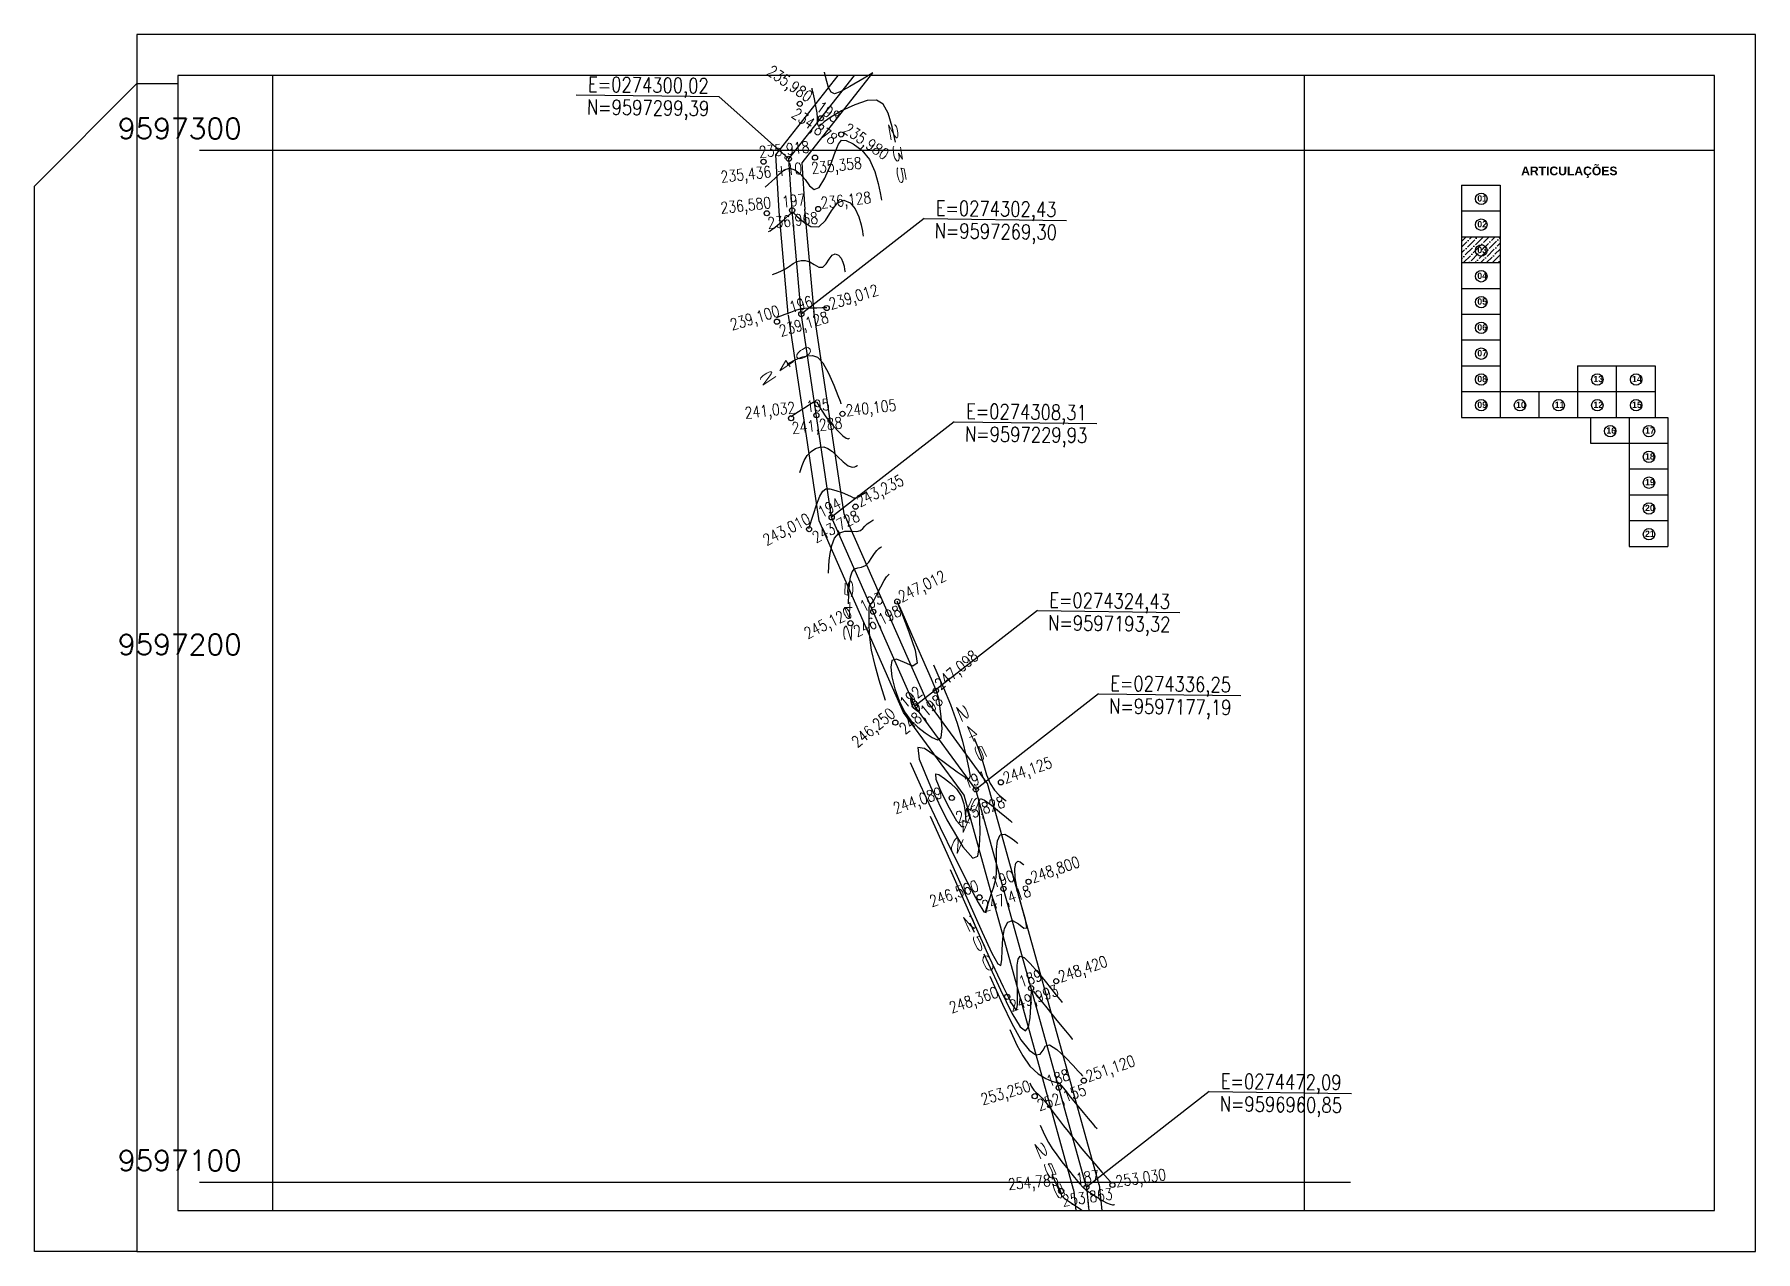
# Model space of a CAD drawing. Header units: millimetres. Extents: x 276147 to 291056, y 9594849 to 9609891.
# Drawn here: x 276149.6 to 276483.2, y 9609114.5 to 9609350.4 of the extents above; entities that cross this region are included whole.
import ezdxf
from ezdxf.enums import TextEntityAlignment as Align

# ---------------------------------------------------------------- set-up
doc = ezdxf.new("R2010")
doc.units = ezdxf.units.MM
doc.header["$LTSCALE"] = 10
doc.linetypes.add('CONTINUO', pattern=[0])
for name, color, linetype in [('2000-Top_malha_coord', 2, 'Continuous'), ('500-dim1', 6, 'Continuous'), ('Curvas mestras', 30, 'Continuous'), ('Curvas simples', 9, 'Continuous'), ('Curvas texto', 2, 'Continuous'), ('LINHA02', 8, 'Continuous'), ('TEXTO-PAPEL', 7, 'Continuous'), ('TEXTO02', 3, 'Continuous'), ('Top_malha_coord', 8, 'Continuous')]:
    doc.layers.add(name, color=color, linetype=linetype)
doc.styles.add('r80', font='romans.shx')
doc.styles.add('ROMANS', font='romans.shx', dxfattribs={"width": 0.8, "height": 4})
doc.styles.add('SIMPLEX', font='simplex', dxfattribs={"height": 0.2})
doc.styles.add('T7', font='arial.ttf')

msp = doc.modelspace()

# ---------------------------------------------------------------- hatches: boundary and pattern name
at = {"layer": 'Top_malha_coord'}
h = msp.add_hatch(dxfattribs=at)
h.set_pattern_fill('ANSI36', color=8, scale=0.25)
h.set_pattern_definition([(45, (15662.7059, 10875.3507), (0.420949505675, 1.54348152081), [1.984375, -0.396875, 0, -0.396875])])
h.paths.add_polyline_path([(276433.66, 9609311.13), (276426.16, 9609311.13), (276426.16, 9609306.13), (276433.66, 9609306.13)])
h.paths.add_polyline_path([(276431.1, 9609308.48, -1), (276428.88, 9609308.48, -1)], flags=0)
h.paths.add_polyline_path([(276428.85, 9609307.29), (276431.35, 9609307.29), (276431.35, 9609309.8), (276428.85, 9609309.8)], flags=24)

# ---------------------------------------------------------------- linework, layer by layer
at = {"layer": '500-dim1', "ltscale": 0.1}
for points in [[(276169.43, 9609114.47), (276483.15, 9609114.47), (276483.15, 9609350.35), (276169.43, 9609350.35)], [(276177.38, 9609122.41), (276475.21, 9609122.41), (276475.21, 9609342.41), (276177.38, 9609342.41)]]:
    msp.add_lwpolyline(points, close=True, dxfattribs=at)
msp.add_lwpolyline([(276169.43, 9609114.47), (276149.58, 9609114.47), (276149.58, 9609320.96), (276169.43, 9609340.82), (276177.38, 9609340.82)], dxfattribs=at)
at = {"layer": 'Curvas mestras', "linetype": 'CONTINUO'}
for points in [[(276316.47, 9609329.49, 235), (276315.84, 9609332.43, 235), (276315.03, 9609335.09, 235), (276314.06, 9609336.84, 235), (276312.76, 9609337.61, 235), (276310.95, 9609337.52, 235), (276308.55, 9609336.72, 235), (276306.01, 9609335.52, 235), (276303.9, 9609334.31, 235), (276302.62, 9609333.41, 235), (276302.01, 9609332.84, 235), (276301.74, 9609332.6, 235), (276301.57, 9609332.63, 235), (276301.44, 9609332.87, 235), (276301.37, 9609333.22, 235), (276301.37, 9609333.63, 235), (276301.37, 9609334.21, 235), (276301.28, 9609335.13, 235), (276301.05, 9609336.43, 235), (276300.75, 9609337.84, 235), (276300.49, 9609339.01, 235), (276300.34, 9609339.65, 235), (276300.29, 9609339.89, 235), (276300.28, 9609339.93, 235)], [(276295.48, 9609286.44, 240), (276296.06, 9609286.8, 240), (276296.78, 9609287.18, 240), (276297.59, 9609287.54, 240), (276298.48, 9609287.85, 240), (276299.41, 9609288.08, 240), (276300.36, 9609288.15, 240), (276301.34, 9609287.8, 240), (276302.39, 9609286.71, 240), (276303.49, 9609284.72, 240), (276304.51, 9609282.37, 240), (276305.29, 9609280.37, 240), (276305.71, 9609279.26, 240), (276305.87, 9609278.85, 240), (276305.89, 9609278.79, 240)], [(276307.35, 9609240.01, 245), (276307.44, 9609241.91, 245), (276307.57, 9609243.76, 245), (276307.77, 9609245.2, 245), (276308.07, 9609246.19, 245), (276308.53, 9609246.76, 245), (276309.16, 9609246.99, 245), (276309.89, 9609247.1, 245), (276310.63, 9609247.4, 245), (276311.3, 9609248.07, 245), (276311.89, 9609248.95, 245), (276312.41, 9609249.78, 245), (276312.87, 9609250.36, 245), (276313.25, 9609250.71, 245), (276313.51, 9609250.9, 245), (276313.66, 9609251, 245), (276313.71, 9609251.03, 245), (276313.72, 9609251.03, 245)], [(276331.72, 9609213.96, 245), (276332.36, 9609212.37, 245), (276333, 9609210.54, 245), (276333.55, 9609208.65, 245), (276334.1, 9609206.83, 245), (276334.78, 9609205.21, 245), (276335.66, 9609203.9, 245), (276336.58, 9609202.93, 245), (276337.32, 9609202.28, 245), (276337.73, 9609201.94, 245), (276337.89, 9609201.82, 245), (276337.91, 9609201.8, 245)], [(276329.78, 9609196.78, 245), (276329.31, 9609196.79, 245), (276328.38, 9609197.87, 245), (276326.92, 9609200.37, 245), (276325.39, 9609203.45, 245), (276324.36, 9609205.96, 245), (276324.25, 9609207.03, 245), (276324.88, 9609206.92, 245), (276325.95, 9609206.18, 245), (276327.15, 9609205.24, 245), (276328.29, 9609204.14, 245), (276329.19, 9609202.81, 245), (276329.73, 9609201.26, 245), (276329.98, 9609199.72, 245), (276330.06, 9609198.51, 245), (276330.1, 9609197.84, 245), (276330.11, 9609197.6, 245), (276330.11, 9609197.56, 245)], [(276330.9, 9609178.19, 250), (276331.7, 9609176.39, 250)], [(276333.6, 9609172.15, 250), (276334.4, 9609170.35, 250), (276336.8, 9609165.16, 250), (276339.03, 9609160.65, 250), (276340.64, 9609158.03, 250), (276341.66, 9609157.24, 250), (276342.26, 9609157.95, 250), (276342.57, 9609159.75, 250), (276342.71, 9609161.97, 250), (276342.75, 9609163.89, 250), (276342.82, 9609164.9, 250), (276343.18, 9609164.86, 250), (276344.12, 9609163.76, 250), (276345.8, 9609161.7, 250), (276347.76, 9609159.28, 250), (276349.43, 9609157.22, 250), (276350.36, 9609156.07, 250), (276350.7, 9609155.65, 250), (276350.75, 9609155.59, 250)], [(276346.96, 9609129.02, 255), (276347.66, 9609127.43, 255), (276348.29, 9609126.07, 255), (276348.71, 9609125.28, 255), (276349.13, 9609124.83, 255), (276349.81, 9609124.37, 255), (276350.91, 9609123.63, 255), (276352.3, 9609122.69, 255), (276352.72, 9609122.41, 255)]]:
    msp.add_polyline3d(points, dxfattribs=at)
at = {"layer": 'Curvas simples', "linetype": 'CONTINUO'}
for points in [[(276312.06, 9609342.88, 234), (276310.4, 9609341.89, 234), (276307.64, 9609340.26, 234), (276305.77, 9609339.23, 234), (276304.66, 9609338.86, 234), (276303.99, 9609339.16, 234), (276303.5, 9609340.05, 234), (276303.13, 9609341.2, 234), (276302.89, 9609342.21, 234), (276302.76, 9609342.78, 234), (276302.71, 9609342.99, 234), (276302.71, 9609343.02, 234)], [(276291.2, 9609320.75, 236), (276291.87, 9609321.32, 236), (276292.42, 9609321.82, 236), (276293.13, 9609322.51, 236), (276293.97, 9609323.34, 236), (276294.9, 9609324.08, 236), (276295.91, 9609324.41, 236), (276296.94, 9609324.12, 236), (276297.97, 9609323.32, 236), (276298.93, 9609322.21, 236), (276299.82, 9609321.03, 236), (276300.7, 9609320.32, 236), (276301.66, 9609320.68, 236), (276302.77, 9609322.47, 236), (276303.87, 9609325.04, 236), (276304.79, 9609327.5, 236), (276305.41, 9609329.11, 236), (276306, 9609329.84, 236), (276306.88, 9609329.81, 236), (276308.28, 9609329.15, 236), (276309.92, 9609327.89, 236), (276311.42, 9609326.08, 236), (276312.48, 9609323.8, 236), (276313.12, 9609321.49, 236), (276313.48, 9609319.64, 236), (276313.66, 9609318.63, 236), (276313.73, 9609318.25, 236), (276313.73, 9609318.2, 236)], [(276291.85, 9609312.18, 237), (276292.17, 9609312.31, 237), (276292.52, 9609312.53, 237), (276293.13, 9609313, 237), (276294.03, 9609313.77, 237), (276295.01, 9609314.64, 237), (276295.83, 9609315.38, 237), (276296.33, 9609315.76, 237), (276296.75, 9609315.68, 237), (276297.43, 9609315.09, 237), (276298.6, 9609314.04, 237), (276300.08, 9609313.13, 237), (276301.58, 9609313.07, 237), (276302.88, 9609314.32, 237), (276304.04, 9609316.19, 237), (276305.2, 9609317.73, 237), (276306.44, 9609318.2, 237), (276307.65, 9609317.7, 237), (276308.67, 9609316.53, 237), (276309.37, 9609315.01, 237), (276309.81, 9609313.47, 237), (276310.04, 9609312.23, 237), (276310.16, 9609311.55, 237), (276310.21, 9609311.3, 237), (276310.21, 9609311.27, 237)], [(276292.63, 9609303.85, 238), (276293.63, 9609304.22, 238), (276294.36, 9609304.53, 238), (276295.15, 9609304.95, 238), (276295.9, 9609305.45, 238), (276296.62, 9609305.95, 238), (276297.36, 9609306.35, 238), (276298.15, 9609306.56, 238), (276298.98, 9609306.54, 238), (276299.85, 9609306.25, 238), (276300.73, 9609305.73, 238), (276301.58, 9609305.27, 238), (276302.35, 9609305.25, 238), (276303, 9609305.87, 238), (276303.59, 9609306.81, 238), (276304.17, 9609307.59, 238), (276304.8, 9609307.82, 238), (276305.4, 9609307.57, 238), (276305.92, 9609306.98, 238), (276306.27, 9609306.22, 238), (276306.49, 9609305.44, 238), (276306.61, 9609304.82, 238), (276306.67, 9609304.48, 238), (276306.69, 9609304.35, 238), (276306.69, 9609304.34, 238)], [(276293.41, 9609295.51, 239), (276295.09, 9609296.12, 239), (276296.2, 9609296.53, 239), (276297.17, 9609296.89, 239), (276297.77, 9609297.13, 239), (276298.23, 9609297.25, 239), (276298.9, 9609297.32, 239), (276299.97, 9609297.36, 239), (276301.21, 9609297.39, 239), (276302.26, 9609297.41, 239), (276302.86, 9609297.42, 239), (276303.08, 9609297.42, 239), (276303.12, 9609297.42, 239), (276303.13, 9609297.42, 239), (276303.13, 9609297.44, 239), (276303.14, 9609297.44, 239), (276303.15, 9609297.45, 239), (276303.16, 9609297.44, 239), (276303.16, 9609297.44, 239), (276303.17, 9609297.43, 239), (276303.17, 9609297.42, 239), (276303.17, 9609297.41, 239), (276303.17, 9609297.41, 239), (276303.17, 9609297.41, 239), (276303.17, 9609297.41, 239)], [(276296.18, 9609276.28, 241), (276297.67, 9609277.28, 241), (276298.67, 9609277.95, 241), (276299.57, 9609278.53, 241), (276300.17, 9609278.89, 241), (276300.52, 9609279.07, 241), (276300.75, 9609279.13, 241), (276300.96, 9609279.15, 241), (276301.19, 9609279.05, 241), (276301.44, 9609278.75, 241), (276301.75, 9609278.19, 241), (276302.22, 9609277.34, 241), (276302.96, 9609276.22, 241), (276304.03, 9609274.89, 241), (276305.22, 9609273.57, 241), (276306.26, 9609272.57, 241), (276306.93, 9609272.08, 241), (276307.29, 9609271.97, 241), (276307.45, 9609272.03, 241), (276307.53, 9609272.08, 241), (276307.56, 9609272.1, 241), (276307.56, 9609272.1, 241)], [(276297.93, 9609265.45, 242), (276298.37, 9609266.82, 242), (276298.77, 9609267.79, 242), (276299.35, 9609268.76, 242), (276300.11, 9609269.54, 242), (276300.97, 9609270.08, 242), (276301.82, 9609270.38, 242), (276302.59, 9609270.41, 242), (276303.35, 9609270.13, 242), (276304.22, 9609269.5, 242), (276305.25, 9609268.55, 242), (276306.34, 9609267.54, 242), (276307.31, 9609266.77, 242), (276308.05, 9609266.47, 242), (276308.56, 9609266.52, 242), (276308.87, 9609266.69, 242), (276309.03, 9609266.79, 242), (276309.09, 9609266.83, 242), (276309.1, 9609266.84, 242)], [(276299.69, 9609254.58, 243), (276300.56, 9609257.36, 243), (276301.17, 9609259.21, 243), (276301.79, 9609260.85, 243), (276302.35, 9609261.85, 243), (276302.95, 9609262.28, 243), (276303.76, 9609262.27, 243), (276304.88, 9609261.99, 243), (276306.1, 9609261.57, 243), (276307.15, 9609261.12, 243), (276307.86, 9609260.77, 243), (276308.32, 9609260.56, 243), (276308.75, 9609260.54, 243), (276309.28, 9609260.74, 243), (276309.84, 9609261.05, 243), (276310.29, 9609261.34, 243), (276310.53, 9609261.5, 243), (276310.63, 9609261.56, 243), (276310.64, 9609261.57, 243)], [(276303.47, 9609245.92, 244), (276303.52, 9609247.3, 244), (276303.6, 9609248.41, 244), (276303.79, 9609249.78, 244), (276304.12, 9609251.3, 244), (276304.67, 9609252.7, 244), (276305.51, 9609253.68, 244), (276306.65, 9609254.06, 244), (276307.89, 9609254.06, 244), (276308.95, 9609254.03, 244), (276309.66, 9609254.22, 244), (276310.13, 9609254.59, 244), (276310.53, 9609255.05, 244), (276311, 9609255.48, 244), (276311.49, 9609255.84, 244), (276311.87, 9609256.1, 244), (276312.09, 9609256.24, 244), (276312.17, 9609256.29, 244), (276312.18, 9609256.3, 244)], [(276314.5, 9609221.24, 246), (276313.3, 9609225.2, 246), (276312.51, 9609228.05, 246), (276311.84, 9609230.99, 246), (276311.47, 9609233.56, 246), (276311.34, 9609235.65, 246), (276311.34, 9609237.23, 246), (276311.35, 9609238.28, 246), (276311.37, 9609238.92, 246), (276311.39, 9609239.31, 246), (276311.42, 9609239.57, 246), (276311.47, 9609239.75, 246), (276311.55, 9609239.84, 246), (276311.67, 9609239.91, 246), (276311.89, 9609240.14, 246), (276312.3, 9609240.77, 246), (276312.93, 9609241.92, 246), (276313.64, 9609243.3, 246), (276314.29, 9609244.51, 246), (276314.74, 9609245.24, 246), (276315.01, 9609245.58, 246), (276315.15, 9609245.7, 246), (276315.22, 9609245.75, 246), (276315.25, 9609245.77, 246), (276315.25, 9609245.77, 246)], [(276316.79, 9609240.5, 247), (276316.79, 9609240.5, 247), (276316.79, 9609240.49, 247), (276316.78, 9609240.48, 247), (276316.81, 9609240.37, 247), (276317.07, 9609239.67, 247), (276317.79, 9609237.83, 247), (276319.04, 9609234.59, 247), (276320.25, 9609231.01, 247), (276320.66, 9609228.48, 247), (276319.8, 9609227.94, 247), (276318.2, 9609228.62, 247), (276316.64, 9609229.3, 247), (276315.76, 9609229, 247), (276315.53, 9609227.75, 247), (276315.78, 9609225.84, 247), (276316.33, 9609223.54, 247), (276317.15, 9609221.17, 247), (276318.2, 9609219.04, 247), (276319.45, 9609217.38, 247), (276320.81, 9609216.1, 247), (276322.21, 9609215.02, 247), (276323.54, 9609214.08, 247), (276324.63, 9609213.63, 247), (276325.32, 9609214.12, 247), (276325.5, 9609215.81, 247), (276325.34, 9609218.11, 247), (276325.07, 9609220.22, 247), (276324.83, 9609221.65, 247), (276324.39, 9609223.06, 247), (276323.43, 9609225.38, 247), (276321.77, 9609229.2, 247), (276319.84, 9609233.62, 247), (276318.2, 9609237.34, 247), (276317.28, 9609239.42, 247), (276316.94, 9609240.18, 247), (276316.89, 9609240.29, 247)], [(276323.85, 9609228.16, 246), (276325.78, 9609223.75, 246), (276327.13, 9609220.46, 246), (276328.44, 9609216.87, 246), (276329.46, 9609213.41, 246), (276330.19, 9609210.39, 246), (276330.68, 9609208.05, 246), (276330.91, 9609206.62, 246), (276330.74, 9609206.07, 246), (276329.95, 9609206.35, 246), (276328.44, 9609207.36, 246), (276326.41, 9609208.84, 246), (276324.17, 9609210.52, 246), (276322.09, 9609211.96, 246), (276320.81, 9609212.14, 246), (276321.06, 9609209.88, 246), (276323.22, 9609204.62, 246), (276326.43, 9609198.16, 246), (276329.48, 9609192.91, 246), (276331.43, 9609190.72, 246), (276332.41, 9609191.12, 246), (276332.77, 9609193.09, 246), (276332.85, 9609195.69, 246), (276332.79, 9609198.33, 246), (276332.7, 9609200.51, 246), (276332.68, 9609201.84, 246), (276332.94, 9609202.28, 246), (276333.69, 9609201.94, 246), (276335.04, 9609200.95, 246), (276336.63, 9609199.68, 246), (276337.98, 9609198.57, 246), (276338.74, 9609197.94, 246), (276339.01, 9609197.71, 246), (276339.05, 9609197.68, 246)], [(276319.32, 9609209.22, 247), (276321.25, 9609204.91, 247), (276322.9, 9609201.31, 247), (276325.1, 9609196.67, 247), (276327.75, 9609191.24, 247), (276330.39, 9609186.01, 247), (276332.48, 9609182.09, 247), (276333.61, 9609180.32, 247), (276334.06, 9609180.21, 247), (276334.22, 9609180.96, 247), (276334.44, 9609181.92, 247), (276334.75, 9609182.92, 247), (276335.1, 9609183.95, 247), (276335.44, 9609184.96, 247), (276335.74, 9609185.96, 247), (276335.94, 9609186.95, 247), (276336.02, 9609187.95, 247), (276336.04, 9609189.09, 247), (276336.02, 9609190.55, 247), (276336.05, 9609192.36, 247), (276336.24, 9609194.1, 247), (276336.74, 9609195.22, 247), (276337.62, 9609195.34, 247), (276338.64, 9609194.8, 247), (276339.51, 9609194.13, 247), (276339.99, 9609193.73, 247), (276340.17, 9609193.58, 247), (276340.2, 9609193.56, 247)], [(276323.18, 9609198.88, 248), (276327.55, 9609189.07, 248), (276330.52, 9609182.43, 248), (276333.25, 9609176.37, 248), (276335.15, 9609172.28, 248), (276336.28, 9609170.21, 248), (276336.85, 9609169.9, 248), (276337.07, 9609171, 248), (276337.16, 9609172.96, 248), (276337.28, 9609175.17, 248), (276337.61, 9609177.05, 248), (276338.21, 9609178.3, 248), (276339.11, 9609178.62, 248), (276340.27, 9609177.97, 248), (276341.35, 9609177.16, 248), (276341.89, 9609177.21, 248), (276341.63, 9609178.83, 248), (276340.88, 9609181.53, 248), (276340.1, 9609184.45, 248), (276339.67, 9609186.91, 248), (276339.6, 9609188.7, 248), (276339.8, 9609189.77, 248), (276340.2, 9609190.11, 248), (276340.65, 9609189.97, 248), (276341.04, 9609189.69, 248), (276341.25, 9609189.51, 248), (276341.33, 9609189.44, 248), (276341.34, 9609189.43, 248)], [(276327.04, 9609188.53, 249), (276331.61, 9609178.28, 249), (276334.64, 9609171.54, 249), (276337.3, 9609165.78, 249), (276338.92, 9609162.52, 249), (276339.69, 9609161.39, 249), (276339.97, 9609161.55, 249), (276340.09, 9609162.29, 249), (276340.13, 9609163.43, 249), (276340.11, 9609164.9, 249), (276340.05, 9609166.62, 249), (276340.01, 9609168.39, 249), (276340.04, 9609169.96, 249), (276340.21, 9609171.13, 249), (276340.62, 9609171.69, 249), (276341.4, 9609171.44, 249), (276342.59, 9609170.32, 249), (276344.02, 9609168.64, 249), (276345.45, 9609166.85, 249), (276346.68, 9609165.32, 249), (276347.63, 9609164.14, 249), (276348.28, 9609163.33, 249), (276348.62, 9609162.91, 249), (276348.75, 9609162.75, 249), (276348.77, 9609162.73, 249)], [(276334.76, 9609167.84, 251), (276337.2, 9609162.41, 251), (276338.95, 9609158.77, 251), (276340.77, 9609155.53, 251), (276342.37, 9609153.48, 251), (276343.63, 9609152.62, 251), (276344.52, 9609152.72, 251), (276345.05, 9609153.49, 251), (276345.52, 9609154.33, 251), (276346.34, 9609154.53, 251), (276347.74, 9609153.63, 251), (276349.42, 9609152.06, 251), (276350.92, 9609150.5, 251), (276351.88, 9609149.45, 251), (276352.37, 9609148.89, 251), (276352.59, 9609148.63, 251), (276352.69, 9609148.5, 251), (276352.73, 9609148.46, 251), (276352.73, 9609148.45, 251)], [(276338.62, 9609157.5, 252), (276339.99, 9609154.47, 252), (276341.11, 9609152.38, 252), (276342.51, 9609150.4, 252), (276344.09, 9609148.93, 252), (276345.61, 9609147.99, 252), (276346.79, 9609147.48, 252), (276347.45, 9609147.31, 252), (276347.73, 9609147.31, 252), (276347.9, 9609147.3, 252), (276348.16, 9609147.1, 252), (276348.62, 9609146.6, 252), (276349.36, 9609145.72, 252), (276350.41, 9609144.42, 252), (276351.62, 9609142.9, 252), (276352.81, 9609141.43, 252), (276353.82, 9609140.23, 252), (276354.59, 9609139.33, 252), (276355.12, 9609138.73, 252), (276355.4, 9609138.42, 252), (276355.5, 9609138.3, 252), (276355.52, 9609138.28, 252)], [(276342.48, 9609147.16, 253), (276342.75, 9609146.55, 253), (276342.99, 9609146.13, 253), (276343.29, 9609145.72, 253), (276343.67, 9609145.37, 253), (276344.19, 9609144.93, 253), (276344.91, 9609144.19, 253), (276345.87, 9609143.02, 253), (276346.96, 9609141.58, 253), (276348.04, 9609140.13, 253), (276349.02, 9609138.86, 253), (276349.91, 9609137.73, 253), (276350.76, 9609136.67, 253), (276351.62, 9609135.59, 253), (276352.58, 9609134.4, 253), (276353.73, 9609133.03, 253), (276355.1, 9609131.44, 253), (276356.47, 9609129.88, 253), (276357.56, 9609128.66, 253), (276358.16, 9609127.98, 253), (276358.38, 9609127.74, 253), (276358.41, 9609127.7, 253)], [(276344.5, 9609138.94, 254), (276345.06, 9609137.66, 254), (276345.52, 9609136.69, 254), (276346.12, 9609135.59, 254), (276346.84, 9609134.44, 254), (276347.7, 9609133.23, 254), (276348.73, 9609131.86, 254), (276349.93, 9609130.34, 254), (276351.13, 9609128.85, 254), (276352.15, 9609127.64, 254), (276352.84, 9609126.88, 254), (276353.42, 9609126.39, 254), (276354.12, 9609125.91, 254), (276355.15, 9609125.25, 254), (276356.31, 9609124.52, 254), (276357.35, 9609123.93, 254), (276358.07, 9609123.63, 254), (276358.5, 9609123.54, 254), (276358.73, 9609123.55, 254), (276358.85, 9609123.57, 254), (276358.89, 9609123.58, 254), (276358.89, 9609123.58, 254)]]:
    msp.add_polyline3d(points, dxfattribs=at)
msp.add_polyline3d([(276320.55, 9609219.31, 248), (276320.28, 9609219.52, 248), (276320.08, 9609219.71, 248), (276319.88, 9609219.98, 248), (276319.7, 9609220.33, 248), (276319.57, 9609220.73, 248), (276319.48, 9609221.1, 248), (276319.44, 9609221.42, 248), (276319.49, 9609221.62, 248), (276319.67, 9609221.64, 248), (276319.99, 9609221.45, 248), (276320.38, 9609221.09, 248), (276320.73, 9609220.6, 248), (276320.96, 9609220.06, 248), (276321.06, 9609219.56, 248), (276321.05, 9609219.22, 248), (276320.94, 9609219.1, 248), (276320.8, 9609219.14, 248), (276320.66, 9609219.23, 248), (276320.59, 9609219.29, 248), (276320.56, 9609219.31, 248), (276320.55, 9609219.31, 248)], close=True, dxfattribs=at)
at = {"layer": 'LINHA02'}
for p, q in [((276254.6, 9609338.64), (276282.2, 9609338.3)), ((276282.2, 9609338.3), (276295.8, 9609326.24)), ((276321.99, 9609314.67), (276298.21, 9609296.15)), ((276321.99, 9609314.67), (276349.58, 9609314.32)), ((276327.86, 9609275.3), (276304.09, 9609256.77)), ((276327.86, 9609275.3), (276355.46, 9609274.95)), ((276343.99, 9609238.69), (276320.21, 9609220.17)), ((276343.99, 9609238.69), (276371.58, 9609238.35)), ((276355.81, 9609222.56), (276332.03, 9609204.04)), ((276355.81, 9609222.56), (276383.41, 9609222.22)), ((276377.24, 9609145.48), (276353.46, 9609126.95)), ((276377.24, 9609145.48), (276404.83, 9609145.13))]:
    msp.add_line(p, q, dxfattribs=at)
at = {"layer": 'TEXTO-PAPEL', "color": 7, "linetype": 'Continuous'}
for p, q in [((276295.8, 9609326.24), (276308.51, 9609342.41)), ((276296.43, 9609316.26), (276295.8, 9609326.24)), ((276298.18, 9609296.34), (276296.43, 9609316.26)), ((276304.09, 9609256.77), (276298.18, 9609296.34)), ((276320.21, 9609220.17), (276304.09, 9609256.77)), ((276332.03, 9609204.04), (276320.21, 9609220.17)), ((276353.46, 9609126.95), (276332.03, 9609204.04)), ((276353.46, 9609126.95), (276353.93, 9609122.41))]:
    msp.add_line(p, q, dxfattribs=at)
for centre in [(276297.9, 9609336.9), (276301.98, 9609334.1), (276305.95, 9609330.97), (276295.8, 9609326.24), (276300.86, 9609326.48), (276290.89, 9609325.68), (276296.43, 9609316.26), (276301.49, 9609316.51), (276291.52, 9609315.69), (276298.21, 9609296.15), (276303.13, 9609297.32), (276293.49, 9609294.68), (276296.22, 9609275.97), (276301.13, 9609276.55), (276306.19, 9609276.82), (276304.09, 9609256.77), (276308.71, 9609258.83), (276299.71, 9609254.47), (276316.81, 9609240.44), (276307.73, 9609236.25), (276312.15, 9609238.47), (276324.29, 9609223.16), (276320.21, 9609220.17), (276316.43, 9609216.98), (276332.03, 9609204.04), (276336.9, 9609205.41), (276327.37, 9609202.38), (276342.26, 9609186.14), (276332.73, 9609183.11), (276337.39, 9609184.77), (276347.62, 9609166.87), (276338.09, 9609163.84), (276342.74, 9609165.5), (276348.1, 9609146.22), (276352.97, 9609147.59), (276343.44, 9609144.57), (276348.57, 9609126.21), (276353.46, 9609126.95), (276358.5, 9609127.38)]:
    msp.add_circle(centre, 0.5, dxfattribs=at)
at = {"layer": 'Top_malha_coord'}
for p, q in [((276195.76, 9609122.41), (276195.76, 9609342.41)), ((276395.76, 9609122.41), (276395.76, 9609342.41)), ((276181.58, 9609327.9), (276475.21, 9609327.9)), ((276181.58, 9609127.9), (276404.66, 9609127.9))]:
    msp.add_line(p, q, dxfattribs=at)
at = {"layer": 'Top_malha_coord', "color": 6}
for p, q in [((276293.25, 9609327.03), (276305.33, 9609342.41)), ((276298.36, 9609325.44), (276312.06, 9609342.88)), ((276293.94, 9609316.1), (276293.25, 9609327.03)), ((276298.93, 9609316.42), (276298.36, 9609325.44)), ((276300.67, 9609296.55), (276298.92, 9609316.48)), ((276295.69, 9609296.12), (276293.94, 9609316.04)), ((276306.51, 9609257.47), (276300.65, 9609296.7)), ((276301.66, 9609256.07), (276295.71, 9609295.97)), ((276322.39, 9609221.43), (276306.51, 9609257.47)), ((276318.03, 9609218.91), (276301.66, 9609256.07)), ((276334.32, 9609205.15), (276322.39, 9609221.43)), ((276329.75, 9609202.93), (276318.03, 9609218.91)), ((276355.92, 9609127.42), (276334.32, 9609205.15)), ((276350.99, 9609126.49), (276329.75, 9609202.93)), ((276350.99, 9609126.49), (276351.41, 9609122.41)), ((276355.92, 9609127.42), (276356.44, 9609122.41))]:
    msp.add_line(p, q, dxfattribs=at)
at = {"layer": 'Top_malha_coord', "color": 7}
for p, q in [((276426.16, 9609321.13), (276426.16, 9609276.13)), ((276426.16, 9609321.13), (276433.66, 9609321.13)), ((276433.66, 9609321.13), (276433.66, 9609276.13)), ((276426.16, 9609316.13), (276433.66, 9609316.13)), ((276426.16, 9609311.13), (276433.66, 9609311.13)), ((276426.16, 9609306.13), (276433.66, 9609306.13)), ((276426.16, 9609301.13), (276433.66, 9609301.13)), ((276426.16, 9609296.13), (276433.66, 9609296.13)), ((276426.16, 9609291.13), (276433.66, 9609291.13)), ((276426.16, 9609286.13), (276433.66, 9609286.13)), ((276448.66, 9609286.13), (276448.66, 9609276.13)), ((276448.66, 9609286.13), (276463.66, 9609286.13)), ((276456.16, 9609286.13), (276456.16, 9609276.13)), ((276463.66, 9609286.13), (276463.66, 9609276.13)), ((276426.16, 9609281.13), (276463.66, 9609281.13)), ((276441.16, 9609281.13), (276441.16, 9609276.13)), ((276426.16, 9609276.13), (276466.16, 9609276.13)), ((276451.16, 9609276.13), (276451.16, 9609271.13)), ((276458.66, 9609276.13), (276458.66, 9609251.13)), ((276466.16, 9609276.13), (276466.16, 9609251.13)), ((276451.16, 9609271.13), (276466.16, 9609271.13)), ((276458.66, 9609266.13), (276466.16, 9609266.13)), ((276458.66, 9609261.13), (276466.16, 9609261.13)), ((276458.66, 9609256.13), (276466.16, 9609256.13)), ((276458.66, 9609251.13), (276466.16, 9609251.13))]:
    msp.add_line(p, q, dxfattribs=at)
for centre in [(276429.99, 9609318.48), (276429.99, 9609313.48), (276429.99, 9609308.48), (276429.99, 9609303.48), (276429.99, 9609298.48), (276429.99, 9609293.48), (276429.99, 9609288.48), (276429.99, 9609283.48), (276452.49, 9609283.48), (276459.99, 9609283.48), (276429.99, 9609278.48), (276437.49, 9609278.48), (276444.99, 9609278.48), (276452.49, 9609278.48), (276459.99, 9609278.48), (276454.99, 9609273.48), (276462.49, 9609273.48), (276462.49, 9609268.48), (276462.49, 9609263.48), (276462.49, 9609258.48), (276462.49, 9609253.48)]:
    msp.add_circle(centre, 1.11, dxfattribs=at)

# ---------------------------------------------------------------- texts
at = {"style": 'ROMANS', "width": 0.8}
for s, p in [('E=0274300,02', (276256.89, 9609342.15)), ('N=9597299,39', (276256.68, 9609337.74)), ('E=0274302,43', (276324.28, 9609318.17)), ('N=9597269,30', (276324.07, 9609313.77)), ('E=0274308,31', (276330.16, 9609278.8)), ('N=9597229,93', (276329.95, 9609274.4)), ('E=0274324,43', (276346.28, 9609242.2)), ('N=9597193,32', (276346.07, 9609237.79)), ('E=0274336,25', (276358.1, 9609226.07)), ('N=9597177,19', (276357.89, 9609221.66)), ('E=0274472,09', (276379.53, 9609148.98)), ('N=9596960,85', (276379.32, 9609144.57))]:
    msp.add_text(s, height=2.9046, rotation=359.2617, dxfattribs=at).set_placement(p, align=Align.TOP_LEFT)
at = {"layer": '2000-Top_malha_coord', "style": 'r80'}
for s, p in [('9597300', (276165.76, 9609328.9)), ('9597200', (276165.76, 9609228.9)), ('9597100', (276165.76, 9609128.9))]:
    msp.add_text(s, height=4, dxfattribs=at).set_placement(p, align=Align.BOTTOM_LEFT)
at = {"layer": 'Curvas texto', "style": 'SIMPLEX', "width": 3.299405}
for s, rotation, p, p2 in [('235', 280.1557, (276315, 9609333.44, 235), (276317.25, 9609320.92, 235)), ('240', 33.7014, (276290.24, 9609282.05, 240), (276300.83, 9609289.11, 240)), ('245', 88.3136, (276307.88, 9609232.27, 245), (276308.25, 9609244.99, 245)), ('245', 293.5896, (276328.03, 9609220.52, 245), (276333.12, 9609208.86, 245)), ('245', 67.0752, (276328.16, 9609191.02, 245), (276333.12, 9609202.74, 245)), ('250', 294.0687, (276329.37, 9609179.77, 250), (276334.56, 9609168.15, 250)), ('255', 293.4446, (276343.21, 9609135.77, 255), (276348.28, 9609124.09, 255))]:
    msp.add_text(s, height=1.5, rotation=rotation, dxfattribs=at).set_placement(p, p2, align=Align.FIT)
at = {"layer": 'TEXTO02', "style": 'ROMANS', "width": 0.8}
for s, rotation, p in [('235,980', 325.3437, (276292.57, 9609344.52)), ('198', 325.224, (276302.21, 9609337.54)), ('234,878', 325.224, (276297.36, 9609336.26)), ('235,980', 325.3437, (276307.38, 9609333.33)), ('235,918', 6.1801, (276289.86, 9609328.63)), ('235,358', 6.2998, (276300.01, 9609325.5)), ('235,436', 6.1801, (276282.46, 9609323.83)), ('+10', 6.1801, (276293.27, 9609325.03)), ('236,128', 6.2998, (276301.83, 9609318.8)), ('236,580', 6.2998, (276282.43, 9609317.8)), ('197', 6.2998, (276294.35, 9609319)), ('236,968', 6.2998, (276291.54, 9609314.85)), ('239,012', 16.9403, (276303.32, 9609299.11)), ('239,100', 16.9403, (276284.16, 9609295.07)), ('239,128', 16.9403, (276293.66, 9609293.86)), ('196', 16.9403, (276295.65, 9609298.45)), ('241,032', 6.4557, (276287.12, 9609278.06)), ('195', 6.4557, (276299.04, 9609279.29)), ('240,105', 6.4557, (276306.7, 9609278.54)), ('241,288', 6.4557, (276296.24, 9609275.13)), ('243,235', 27.4442, (276308.58, 9609260.63)), ('194', 27.4442, (276301.15, 9609258.58)), ('243,010', 27.4442, (276290.47, 9609253.16)), ('243,728', 27.4442, (276300.03, 9609253.69)), ('247,012', 26.3358, (276316.71, 9609242.23)), ('193', 26.3358, (276309.25, 9609240.33)), ('245,120', 26.3358, (276298.46, 9609235.12)), ('246,198', 26.3358, (276308.03, 9609235.47)), ('247,098', 39.7763, (276323.77, 9609224.89)), ('192', 39.7763, (276316.96, 9609221.3)), ('248,198', 39.7763, (276316.9, 9609216.29)), ('246,250', 39.7763, (276307.67, 9609213.73)), ('244,125', 19.1911, (276337.03, 9609207.2)), ('191', 19.1911, (276329.39, 9609206.24)), ('244,089', 19.1911, (276315.75, 9609201.34)), ('245,828', 19.1911, (276327.88, 9609199.55)), ('248,800', 19.1911, (276342.39, 9609187.93)), ('190', 19.1911, (276334.74, 9609186.97)), ('246,560', 19.1911, (276322.79, 9609183.31)), ('247,418', 19.1911, (276332.93, 9609182.3)), ('248,420', 19.1911, (276347.74, 9609168.66)), ('189', 19.1911, (276340.1, 9609167.7)), ('248,360', 19.1911, (276326.62, 9609162.69)), ('249,993', 19.1911, (276338.29, 9609163.03)), ('188', 19.1911, (276345.45, 9609148.43)), ('251,120', 19.1911, (276353.1, 9609149.39)), ('253,250', 16.3501, (276332.76, 9609144.95)), ('252,155', 19.1911, (276343.64, 9609143.76)), ('187', 8.3308, (276351.27, 9609129.62)), ('253,030', 8.3308, (276358.96, 9609129.12)), ('254,785', 5.4898, (276338.16, 9609128.59)), ('253,863', 8.3308, (276348.61, 9609125.37))]:
    msp.add_text(s, height=2.207, rotation=rotation, dxfattribs=at).set_placement(p, align=Align.TOP_LEFT)
at = {"layer": 'Top_malha_coord', "color": 7, "attachment_point": 1, "style": 'T7'}
for s, insert, char_height in [('{\\fArial|b1|i0|c0|p34;ARTICULAÇÕES}', (276437.72, 9609324.74), 1.6821), ('{\\fArial|b1|i0|c0|p34;01}', (276429.22, 9609319.18), 1.2169), ('{\\fArial|b1|i0|c0|p34;02}', (276429.22, 9609314.18), 1.2169), ('{\\fArial|b1|i0|c0|p34;03}', (276429.22, 9609309.18), 1.2169), ('{\\fArial|b1|i0|c0|p34;04}', (276429.22, 9609304.18), 1.2169), ('{\\fArial|b1|i0|c0|p34;05}', (276429.22, 9609299.18), 1.2169), ('{\\fArial|b1|i0|c0|p34;06}', (276429.22, 9609294.18), 1.2169), ('{\\fArial|b1|i0|c0|p34;07}', (276429.22, 9609289.18), 1.2169), ('{\\fArial|b1|i0|c0|p34;08}', (276429.22, 9609284.18), 1.2169), ('{\\fArial|b1|i0|c0|p34;13}', (276451.72, 9609284.18), 1.2169), ('{\\fArial|b1|i0|c0|p34;14}', (276459.22, 9609284.18), 1.2169), ('{\\fArial|b1|i0|c0|p34;09}', (276429.22, 9609279.18), 1.2169), ('{\\fArial|b1|i0|c0|p34;10}', (276436.72, 9609279.18), 1.2169), ('{\\fArial|b1|i0|c0|p34;11}', (276444.22, 9609279.18), 1.2169), ('{\\fArial|b1|i0|c0|p34;12}', (276451.72, 9609279.18), 1.2169), ('{\\fArial|b1|i0|c0|p34;15}', (276459.22, 9609279.18), 1.2169), ('{\\fArial|b1|i0|c0|p34;16}', (276454.22, 9609274.18), 1.2169), ('{\\fArial|b1|i0|c0|p34;17}', (276461.72, 9609274.18), 1.2169), ('{\\fArial|b1|i0|c0|p34;18}', (276461.72, 9609269.18), 1.2169), ('{\\fArial|b1|i0|c0|p34;19}', (276461.72, 9609264.18), 1.2169), ('{\\fArial|b1|i0|c0|p34;20}', (276461.72, 9609259.18), 1.2169), ('{\\fArial|b1|i0|c0|p34;21}', (276461.72, 9609254.18), 1.2169)]:
    msp.add_mtext_dynamic_manual_height_columns(s, width=9.0598, gutter_width=12.5, heights=[0], dxfattribs=dict(at, insert=insert, char_height=char_height))

doc.saveas('drawing.dxf')
